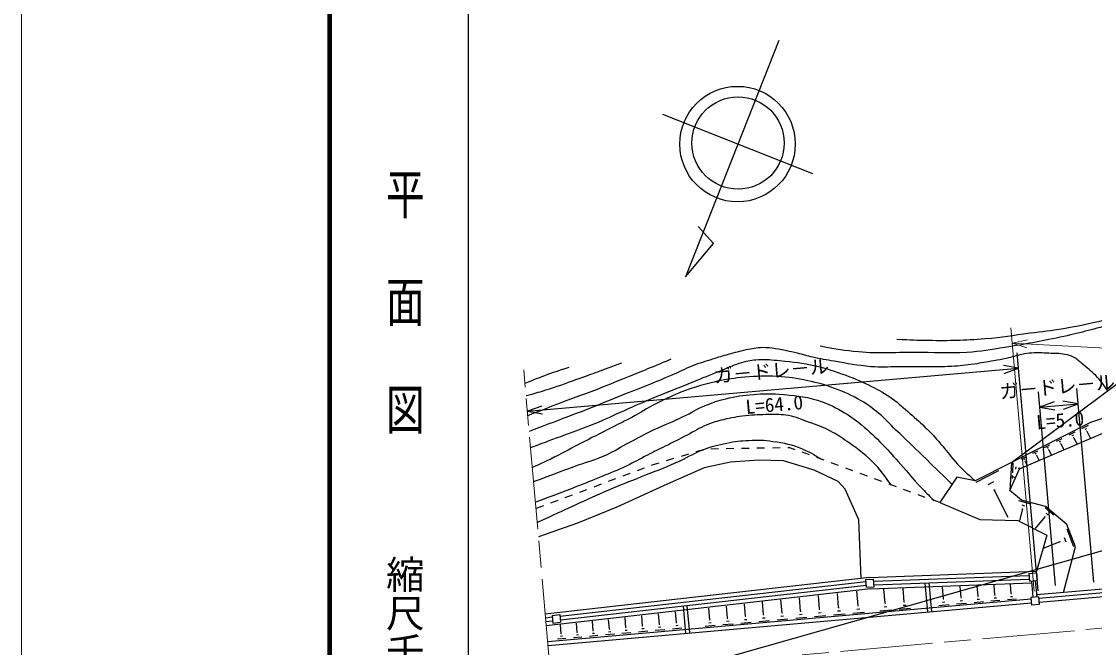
# Model space of a CAD drawing. Units: millimetres, scale not verified. Extents: x 0 to 700000, y -47500 to 447500.
# Drawn here: x 0 to 139328, y 279022 to 360252 of the extents above; entities that cross this region are included whole.
import ezdxf
from ezdxf.enums import TextEntityAlignment as Align

# ---------------------------------------------------------------- set-up
doc = ezdxf.new("R2010")
doc.units = ezdxf.units.MM
doc.header["$LTSCALE"] = 1000
doc.linetypes.add('CHAIN', pattern=[18.5, 12, -1.5, 3.5, -1.5])
for name, color, linetype, lineweight in [('M-STR-STRC', 7, 'Continuous', 13), ('M-TTL-BAND', 2, 'CHAIN', 13), ('S-TTL', 7, 'Continuous', 25), ('作業レイヤ1', 7, 'Continuous', 13)]:
    doc.layers.add(name, color=color, linetype=linetype, lineweight=lineweight)
doc.styles.add('@ＭＳ ゴシック', font='')
doc.styles.add('ＭＳ ゴシック', font='')
doc.styles.get('@ＭＳ ゴシック').set_extended_font_data('@MS Gothic')
doc.styles.get('ＭＳ ゴシック').set_extended_font_data('MS Gothic')

msp = doc.modelspace()

# ---------------------------------------------------------------- linework, layer by layer
at = {"layer": 'M-STR-STRC'}
for p, q in [((128481, 320505), (131500, 286318)), ((130614, 318924), (128657, 318512)), ((401513, 303635), (128657, 318512)), ((128657, 318512), (130557, 317890))]:
    msp.add_line(p, q, dxfattribs=at)
at = {"layer": 'M-TTL-BAND'}
for p, q in [((68668, 275951), (65215, 315048)), ((69482, 275270), (148424, 282242))]:
    msp.add_line(p, q, dxfattribs=at)
at = {"layer": 'S-TTL', "color": 2, "lineweight": 140}
msp.add_line((40000, 380000), (40000, 20000), dxfattribs=at)
at = {"layer": 'S-TTL'}
for p, q in [((58000, 370000), (58000, 20000)), ((98332, 357801), (86215, 327106)), ((102770, 340473), (83255, 348177)), ((89864, 331435), (87865, 333670)), ((86215, 327106), (89864, 331435)), ((128529, 303023), (148258, 317733)), ((131999, 286363), (129296, 317244)), ((65690, 309669), (129470, 315252)), ((129470, 315252), (127500, 315599)), ((127591, 314568), (129470, 315252)), ((134259, 287064), (132040, 312188)), ((139239, 287504), (137020, 312628)), ((152293, 312739), (138810, 308220)), ((134094, 310881), (132216, 310196)), ((137196, 310636), (135226, 310981)), ((67570, 310354), (65690, 309669)), ((65690, 309669), (67660, 309322)), ((132216, 310196), (137196, 310636)), ((132216, 310196), (134185, 309850)), ((135317, 309950), (137196, 310636)), ((138810, 308220), (128529, 303023)), ((129583, 302194), (141936, 307467)), ((136759, 306959), (135970, 306560)), ((136583, 306572), (136385, 306473)), ((138483, 307830), (137638, 307403)), ((138294, 307416), (138083, 307310)), ((138343, 307123), (138290, 307096)), ((138316, 307110), (138765, 306222)), ((133474, 305298), (132791, 304953)), ((135090, 306115), (134355, 305744)), ((134926, 305755), (134742, 305662)), ((134968, 305500), (134922, 305477)), ((134945, 305488), (135318, 304750)), ((136628, 306298), (136579, 306273)), ((136604, 306286), (137014, 305474)), ((86592, 304107), (85635, 303817)), ((88506, 304688), (87549, 304398)), ((90495, 304790), (89495, 304774)), ((92494, 304824), (91495, 304807)), ((94494, 304857), (93494, 304841)), ((96494, 304891), (95494, 304874)), ((98494, 304924), (97494, 304908)), ((99754, 304946), (99493, 304941)), ((100448, 304692), (99754, 304946)), ((102327, 304005), (101388, 304348)), ((130395, 303742), (129812, 303447)), ((131910, 304508), (131277, 304188)), ((131769, 304198), (131610, 304118)), ((131805, 303978), (131766, 303958)), ((131785, 303968), (132087, 303371)), ((133322, 304964), (133151, 304878)), ((133361, 304727), (133318, 304705)), ((133340, 304716), (133677, 304050)), ((81857, 302670), (81809, 302652)), ((82764, 302945), (81857, 302670)), ((84678, 303526), (83721, 303236)), ((92061, 303088), (88623, 302324)), ((95736, 303327), (92061, 303088)), ((98935, 303231), (95736, 303327)), ((102945, 302038), (98935, 303231)), ((104205, 303318), (103266, 303661)), ((106083, 302630), (105144, 302974)), ((128529, 303023), (123847, 300639)), ((128529, 303023), (128340, 299407)), ((128726, 302974), (128659, 301678)), ((129090, 302468), (129073, 302144)), ((130265, 303456), (130119, 303383)), ((130299, 303254), (130262, 303235)), ((130280, 303245), (130548, 302715)), ((78999, 301600), (78062, 301250)), ((80872, 302301), (79936, 301951)), ((88623, 302324), (83468, 300033)), ((106048, 300558), (102945, 302038)), ((107962, 301943), (107022, 302287)), ((109840, 301256), (108901, 301600)), ((121466, 301125), (119231, 297821)), ((123847, 300639), (121466, 301125)), ((126852, 301944), (123924, 300454)), ((128340, 299407), (129583, 302194)), ((128641, 301341), (128622, 300967)), ((128746, 301195), (128741, 301101)), ((128857, 301154), (128855, 301130)), ((128856, 301142), (129008, 301134)), ((129472, 302326), (129468, 302245)), ((129470, 302285), (129662, 302275)), ((75253, 300198), (74316, 299848)), ((77126, 300899), (76189, 300549)), ((83468, 300033), (77309, 297216)), ((106955, 299555), (106048, 300558)), ((111718, 300569), (110779, 300913)), ((113596, 299882), (112657, 300226)), ((126201, 300507), (125469, 300134)), ((163613, 298191), (69074, 271357)), ((71507, 298796), (70570, 298445)), ((73380, 299497), (72443, 299147)), ((108721, 295593), (106955, 299555)), ((115475, 299195), (114536, 299539)), ((117353, 298508), (116414, 298852)), ((119231, 297821), (118292, 298165)), ((126373, 299489), (126190, 299396)), ((126282, 299442), (128066, 295938)), ((129824, 298161), (128340, 299407)), ((67760, 297394), (66824, 297043)), ((69633, 298095), (68697, 297744)), ((77309, 297216), (72201, 295163)), ((119231, 297821), (124430, 295635)), ((130925, 297667), (129501, 298039)), ((129990, 296999), (129598, 295502)), ((132982, 297335), (129824, 298161)), ((130279, 297379), (129923, 297472)), ((130034, 296987), (129945, 297010)), ((134046, 296178), (132901, 297142)), ((135752, 295003), (132982, 297335)), ((109041, 287999), (108721, 295593)), ((124430, 295635), (129387, 295489)), ((129387, 295489), (133128, 293594)), ((132895, 295973), (131625, 294464)), ((132931, 295943), (132859, 296003)), ((133328, 296196), (133041, 296437)), ((72201, 295163), (67128, 293388)), ((136870, 292088), (135752, 295003)), ((136649, 292103), (135773, 294390)), ((133128, 293594), (131772, 288921)), ((134839, 292721), (132756, 291922)), ((134866, 292649), (134812, 292792)), ((135635, 292698), (135415, 293270)), ((135319, 286154), (136870, 292088)), ((110120, 288122), (131772, 288921)), ((130796, 288609), (131792, 288697)), ((130796, 288609), (130884, 287613)), ((131792, 288697), (131772, 288921)), ((131792, 288697), (131880, 287701)), ((110120, 288122), (68016, 283339)), ((109660, 287566), (69919, 283052)), ((109698, 287067), (69975, 282555)), ((109640, 287834), (110637, 287909)), ((109715, 286837), (109640, 287834)), ((110232, 286625), (131154, 287398)), ((110712, 286912), (110637, 287909)), ((110657, 287641), (130815, 288386)), ((110695, 287142), (130859, 287887)), ((117685, 283643), (117355, 287388)), ((118183, 283687), (117855, 287407)), ((124227, 285660), (124106, 287037)), ((126402, 285818), (126287, 287118)), ((128522, 285972), (128413, 287196)), ((130884, 287613), (131880, 287701)), ((131133, 287635), (131317, 285549)), ((131631, 287679), (131815, 285593)), ((147980, 287272), (131793, 285842)), ((110232, 286625), (68148, 281844)), ((103622, 283988), (103466, 285756)), ((106104, 284226), (105944, 286037)), ((108618, 284467), (108454, 286322)), ((109715, 286837), (110712, 286912)), ((112148, 284783), (111988, 286590)), ((114627, 284963), (114476, 286682)), ((119708, 285332), (119572, 286870)), ((121996, 285498), (121868, 286955)), ((124189, 285657), (124266, 285664)), ((126366, 285815), (126438, 285822)), ((128412, 285628), (128689, 285652)), ((128487, 285969), (128556, 285976)), ((148024, 286774), (132086, 285366)), ((148068, 286276), (132130, 284868)), ((68330, 279786), (131085, 285328)), ((68374, 279288), (131129, 284830)), ((86264, 280868), (85954, 284370)), ((86762, 280912), (86451, 284427)), ((91668, 282842), (91530, 284400)), ((93999, 283066), (93858, 284664)), ((96360, 283292), (96215, 284932)), ((98751, 283521), (98602, 285203)), ((101171, 283753), (101019, 285478)), ((108570, 284463), (108665, 284471)), ((111997, 284306), (112380, 284340)), ((112100, 284779), (112195, 284787)), ((114483, 284506), (114850, 284539)), ((114582, 284959), (114673, 284967)), ((119110, 284471), (120447, 284589)), ((119576, 284916), (119910, 284946)), ((119666, 285328), (119749, 285336)), ((121426, 284676), (122703, 284789)), ((121871, 285101), (122190, 285129)), ((121957, 285495), (122036, 285502)), ((123682, 284875), (124902, 284983)), ((124107, 285281), (124412, 285308)), ((125882, 285069), (127045, 285172)), ((126287, 285457), (126578, 285482)), ((128026, 285259), (129134, 285357)), ((132064, 285615), (131068, 285527)), ((131068, 285527), (131156, 284531)), ((132152, 284619), (131156, 284531)), ((132064, 285615), (132152, 284619)), ((68925, 282939), (68060, 282841)), ((68897, 283188), (69891, 283300)), ((68897, 283188), (69010, 282194)), ((69891, 283300), (70004, 282307)), ((78488, 281588), (78372, 282905)), ((80654, 281796), (80534, 283151)), ((82847, 282006), (82724, 283399)), ((85067, 282219), (84941, 283651)), ((89365, 282622), (89231, 284139)), ((91627, 282839), (91709, 282846)), ((93957, 283062), (94041, 283069)), ((96225, 282865), (96568, 282895)), ((96317, 283288), (96403, 283296)), ((98612, 283085), (98963, 283116)), ((98707, 283517), (98794, 283525)), ((100531, 282830), (101963, 282957)), ((101030, 283308), (101388, 283339)), ((101126, 283749), (101216, 283757)), ((102968, 283046), (104431, 283175)), ((103478, 283533), (103844, 283565)), ((103577, 283984), (103668, 283992)), ((105437, 283264), (106930, 283396)), ((105957, 283761), (106331, 283794)), ((106058, 284222), (106151, 284230)), ((107936, 283484), (109461, 283619)), ((108467, 283992), (108849, 284026)), ((111463, 283796), (112995, 283931)), ((113971, 284017), (115439, 284147)), ((68982, 282442), (68092, 282341)), ((69010, 282194), (70004, 282307)), ((70092, 280782), (69989, 281953)), ((72152, 280980), (72045, 282186)), ((74238, 281180), (74128, 282423)), ((76350, 281383), (76237, 282663)), ((78525, 281591), (78452, 281585)), ((80835, 281451), (80537, 281425)), ((80691, 281799), (80617, 281792)), ((83032, 281654), (82727, 281627)), ((82885, 282009), (82809, 282003)), ((85757, 281526), (84510, 281415)), ((85256, 281859), (84944, 281831)), ((85106, 282223), (85028, 282216)), ((88790, 281794), (90076, 281907)), ((89238, 282222), (89560, 282250)), ((89325, 282618), (89405, 282625)), ((91080, 281996), (92394, 282112)), ((91538, 282434), (91867, 282463)), ((93399, 282201), (94742, 282319)), ((93867, 282648), (94203, 282678)), ((95746, 282408), (97119, 282529)), ((98124, 282618), (99526, 282742)), ((70678, 280194), (69619, 280100)), ((70252, 280476), (69988, 280453)), ((70125, 280785), (70059, 280780)), ((72752, 280377), (71667, 280281)), ((72316, 280667), (72045, 280643)), ((72186, 280983), (72118, 280977)), ((74852, 280563), (73741, 280464)), ((74406, 280859), (74128, 280835)), ((74272, 281183), (74203, 281177)), ((76979, 280750), (75841, 280650)), ((76522, 281054), (76238, 281029)), ((76385, 281386), (76314, 281380)), ((79132, 280941), (77968, 280838)), ((78665, 281251), (78374, 281226)), ((81313, 281133), (80121, 281028)), ((83521, 281328), (82302, 281220))]:
    msp.add_line(p, q, dxfattribs=at)
for centre, radius in [((92973, 344341), 7493), ((93039, 344484), 5995)]:
    msp.add_circle(centre, radius, dxfattribs=at)
for points, knots in [([(146510, 322232), (144019, 321571), (143382, 321405), (141373, 320892), (138836, 320245), (137426, 319832), (134867, 319284), (132084, 318688), (130514, 318403), (127702, 317968), (125767, 317668), (124686, 317428), (122731, 317310), (120080, 317151), (118588, 317297), (115932, 317310), (113105, 317325), (111508, 317110), (108694, 317383), (106741, 317573), (106031, 317672), (103723, 318114)], [0, 0, 0, 0, 1, 1, 1, 2, 2, 2, 3, 3, 3, 4, 4, 4, 5, 5, 5, 6, 6, 6, 7, 7, 7, 7]), ([(146221, 322977), (143941, 322325), (143321, 322158), (141446, 321697), (139064, 321110), (137725, 320785), (135305, 320381), (133600, 320096), (132633, 320018), (130919, 319796), (128664, 319503), (127411, 319234), (125143, 319065), (122266, 318850), (120645, 318799), (117760, 318845), (116160, 318871), (115619, 318881), (113666, 318992)], [0, 0, 0, 0, 1, 1, 1, 2, 2, 2, 3, 3, 3, 4, 4, 4, 5, 5, 5, 6, 6, 6, 6]), ([(141036, 312348), (140377, 313289), (140163, 313602), (139486, 314303), (138840, 314971), (138406, 315271), (137686, 315859), (137265, 316202), (137068, 316459), (136588, 316713), (136202, 316917), (135949, 316964), (135520, 317048), (134700, 317210), (134220, 317166), (133385, 317201), (132528, 317237), (132045, 317277), (131189, 317231), (130684, 317205), (130404, 317140), (129907, 317048), (129098, 316898), (128669, 316701), (127864, 316530), (127235, 316396), (126880, 316337), (126247, 316225), (125248, 316047), (124689, 315939), (123684, 315798), (122546, 315637), (121904, 315566), (120756, 315492), (119460, 315409), (118730, 315444), (117431, 315431), (116025, 315418), (115237, 315425), (113831, 315431), (112449, 315438), (111670, 315341), (110293, 315462), (108421, 315627), (107387, 315854), (105534, 316164), (104446, 316345), (103835, 316445), (102758, 316682), (101965, 316857), (101535, 317013), (100745, 317201), (99644, 317462), (99025, 317603), (97908, 317780), (97270, 317881), (96907, 317938), (96261, 317933), (95394, 317926), (94914, 317797), (94064, 317628), (93160, 317448), (92666, 317291), (91776, 317048), (90973, 316828), (90527, 316690), (89733, 316438), (88702, 316111), (88113, 315955), (87109, 315553), (86054, 315132), (85498, 314815), (84455, 314364), (83200, 313821), (82489, 313535), (81222, 313022), (79679, 312397), (78802, 312081), (77256, 311466), (75513, 310772), (74551, 310347), (72802, 309666), (71674, 309226), (71036, 308997), (69904, 308568), (68349, 307979), (67863, 307795), (65921, 307061)], [0, 0, 0, 0, 1, 1, 1, 2, 2, 2, 3, 3, 3, 4, 4, 4, 5, 5, 5, 6, 6, 6, 7, 7, 7, 8, 8, 8, 9, 9, 9, 10, 10, 10, 11, 11, 11, 12, 12, 12, 13, 13, 13, 14, 14, 14, 15, 15, 15, 16, 16, 16, 17, 17, 17, 18, 18, 18, 19, 19, 19, 20, 20, 20, 21, 21, 21, 22, 22, 22, 23, 23, 23, 24, 24, 24, 25, 25, 25, 26, 26, 26, 27, 27, 27, 28, 28, 28, 29, 29, 29, 29]), ([(65740, 309110), (67282, 309729), (67680, 309884), (68928, 310368), (70897, 311130), (72019, 311506), (73992, 312259), (75596, 312871), (76486, 313236), (78080, 313876), (80544, 314865), (81320, 315196), (84364, 316469)], [0, 0, 0, 0, 1, 1, 1, 2, 2, 2, 3, 3, 3, 4, 4, 4, 4]), ([(66105, 304976), (68306, 305787), (68861, 305991), (70625, 306649), (72124, 307209), (72977, 307487), (74459, 308091), (75976, 308710), (76791, 309138), (78292, 309795), (79799, 310455), (80641, 310831), (82158, 311466), (83228, 311914), (83835, 312146), (84910, 312580), (85959, 313003), (86548, 313239), (87597, 313661), (88966, 314212), (89731, 314526), (91103, 315070), (92048, 315445), (92548, 315746), (93528, 316020), (94340, 316248), (94816, 316322), (95657, 316381), (96756, 316457), (97378, 316354), (98475, 316249), (100291, 316076), (101318, 315974), (103095, 315561), (104660, 315198), (105515, 314896), (107027, 314349), (108202, 313924), (108850, 313649), (109975, 313104), (111100, 312559), (111729, 312236), (112760, 311531), (113729, 310869), (114195, 310394), (115087, 309631), (115975, 308871), (116478, 308449), (117315, 307632), (118143, 306822), (118585, 306344), (119346, 305470), (120105, 304599), (120440, 304035), (121214, 303176), (122170, 302115), (122565, 301782), (123847, 300639)], [0, 0, 0, 0, 1, 1, 1, 2, 2, 2, 3, 3, 3, 4, 4, 4, 5, 5, 5, 6, 6, 6, 7, 7, 7, 8, 8, 8, 9, 9, 9, 10, 10, 10, 11, 11, 11, 12, 12, 12, 13, 13, 13, 14, 14, 14, 15, 15, 15, 16, 16, 16, 17, 17, 17, 18, 18, 18, 19, 19, 19, 19]), ([(71064, 315370), (69529, 314861), (69120, 314729), (67891, 314272), (66901, 313904), (66579, 313778), (65371, 313289)], [0, 0, 0, 0, 1, 1, 1, 2, 2, 2, 2]), ([(77927, 315920), (75093, 314869), (74367, 314594), (72070, 313784), (70453, 313214), (69563, 312845), (67922, 312350), (66986, 312069), (66672, 311975), (65514, 311671)], [0, 0, 0, 0, 1, 1, 1, 2, 2, 2, 3, 3, 3, 3]), ([(120832, 300188), (118980, 301996), (118513, 302453), (117020, 303897), (115666, 305206), (114901, 305931), (113547, 307239), (112674, 308082), (112252, 308627), (111319, 309402), (110472, 310105), (109974, 310482), (109025, 311040), (107737, 311798), (106948, 312111), (105552, 312645), (104247, 313145), (103479, 313338), (102112, 313628), (100570, 313955), (99688, 314093), (98115, 314185), (96479, 314281), (95553, 314230), (93921, 314087), (92529, 313965), (91749, 313854), (90382, 313563), (89192, 313309), (88530, 313138), (87368, 312776), (86560, 312525), (86118, 312347), (85336, 312023), (84162, 311536), (83517, 311229), (82388, 310647), (81135, 310001), (80488, 309537), (79242, 308877), (78266, 308361), (77704, 308100), (76719, 307600), (75041, 306746), (74102, 306266), (72427, 305404), (70941, 304640), (70133, 304162), (68627, 303439), (67737, 303011), (67444, 302872), (66335, 302376)], [0, 0, 0, 0, 1, 1, 1, 2, 2, 2, 3, 3, 3, 4, 4, 4, 5, 5, 5, 6, 6, 6, 7, 7, 7, 8, 8, 8, 9, 9, 9, 10, 10, 10, 11, 11, 11, 12, 12, 12, 13, 13, 13, 14, 14, 14, 15, 15, 15, 16, 16, 16, 17, 17, 17, 17]), ([(66496, 300549), (69055, 301517), (69706, 301766), (71772, 302521), (73369, 303105), (74318, 303295), (75867, 303996), (77125, 304564), (77759, 305024), (78980, 305667), (80216, 306317), (80897, 306704), (82158, 307305), (83612, 307997), (84471, 308286), (85926, 308976), (87054, 309510), (87624, 309939), (88777, 310417), (89797, 310841), (90388, 311049), (91463, 311302), (92838, 311625), (93626, 311763), (95035, 311859), (96337, 311948), (97076, 312002), (98377, 311892), (100339, 311725), (101475, 311687), (103357, 311105), (104643, 310708), (105327, 310353), (106502, 309697), (107562, 309105), (108115, 308693), (109058, 307927), (110211, 306991), (110803, 306399), (111843, 305339), (112788, 304375), (113271, 303791), (114169, 302783), (115189, 301639), (115698, 300942), (116758, 299834), (117424, 299138), (117652, 298905), (118502, 298088)], [0, 0, 0, 0, 1, 1, 1, 2, 2, 2, 3, 3, 3, 4, 4, 4, 5, 5, 5, 6, 6, 6, 7, 7, 7, 8, 8, 8, 9, 9, 9, 10, 10, 10, 11, 11, 11, 12, 12, 12, 13, 13, 13, 14, 14, 14, 15, 15, 15, 16, 16, 16, 16]), ([(112924, 300128), (111707, 301803), (111316, 302407), (110008, 303602), (108997, 304526), (108349, 304953), (107223, 305732), (106391, 306308), (105924, 306637), (105028, 307108), (103976, 307661), (103326, 307846), (102210, 308255), (101199, 308625), (100647, 308907), (99589, 309107), (98619, 309290), (98053, 309236), (97066, 309238), (95874, 309240), (95203, 309208), (94019, 309074), (92884, 308946), (92247, 308848), (91136, 308583), (90274, 308377), (89794, 308229), (88973, 307895), (87934, 307471), (87416, 307095), (86418, 306584), (85317, 306020), (84705, 305696), (83600, 305142), (82694, 304688), (82177, 304454), (81274, 303996), (80192, 303446), (79617, 303075), (78521, 302554), (77279, 301962), (76549, 301704), (75278, 301178), (74004, 300650), (73284, 300372), (72001, 299867), (69953, 299062), (69293, 298822), (66733, 297866)], [0, 0, 0, 0, 1, 1, 1, 2, 2, 2, 3, 3, 3, 4, 4, 4, 5, 5, 5, 6, 6, 6, 7, 7, 7, 8, 8, 8, 9, 9, 9, 10, 10, 10, 11, 11, 11, 12, 12, 12, 13, 13, 13, 14, 14, 14, 15, 15, 15, 16, 16, 16, 16]), ([(66966, 295228), (69381, 296363), (69997, 296655), (71950, 297546), (73632, 298313), (74567, 298759), (76267, 299486), (77916, 300190), (78859, 300535), (80522, 301206), (82281, 301916), (83291, 302254), (85026, 303020), (86405, 303630), (87100, 304144), (88506, 304688), (89674, 305141), (90367, 305306), (91595, 305554), (92693, 305776), (93323, 305850), (94442, 305898), (95663, 305951), (96361, 305959), (97570, 305773), (99078, 305542), (99951, 305403), (101355, 304803), (102382, 304365), (102781, 304145), (103868, 303441)], [0, 0, 0, 0, 1, 1, 1, 2, 2, 2, 3, 3, 3, 4, 4, 4, 5, 5, 5, 6, 6, 6, 7, 7, 7, 8, 8, 8, 9, 9, 9, 10, 10, 10, 10])]:
    msp.add_open_spline(points, degree=3, knots=knots, dxfattribs=at)
at = {"layer": '作業レイヤ1'}
msp.add_lwpolyline([(0, -47500), (700000, -47500), (700000, 447500), (0, 447500)], close=True, dxfattribs=at)

# ---------------------------------------------------------------- texts
at = {"layer": 'S-TTL', "style": '@ＭＳ ゴシック', "width": 1.4}
msp.add_text('平  面  図', height=3666, rotation=270, dxfattribs=at).set_placement((49777, 306475), align=Align.MIDDLE_RIGHT)
at = {"layer": 'S-TTL', "style": 'ＭＳ ゴシック'}
for rotation, p in [(5.002, (97493, 313457)), (5.047, (134618, 311412))]:
    msp.add_text('ガ－ドレ－ル', height=1833, rotation=rotation, dxfattribs=at).set_placement(p, align=Align.BOTTOM_CENTER)
at = {"layer": 'S-TTL', "style": '@ＭＳ ゴシック'}
for s, rotation, p in [('L=64.0', 5.002, (97667, 311465)), ('L=5.0', 5.047, (134794, 309419))]:
    msp.add_text(s, height=1833, rotation=rotation, dxfattribs=at).set_placement(p, align=Align.TOP_CENTER)
msp.add_text('縮尺千分の一', height=3666, rotation=270, dxfattribs=at).set_placement((49777, 261030), align=Align.MIDDLE_RIGHT)

doc.saveas('drawing.dxf')
